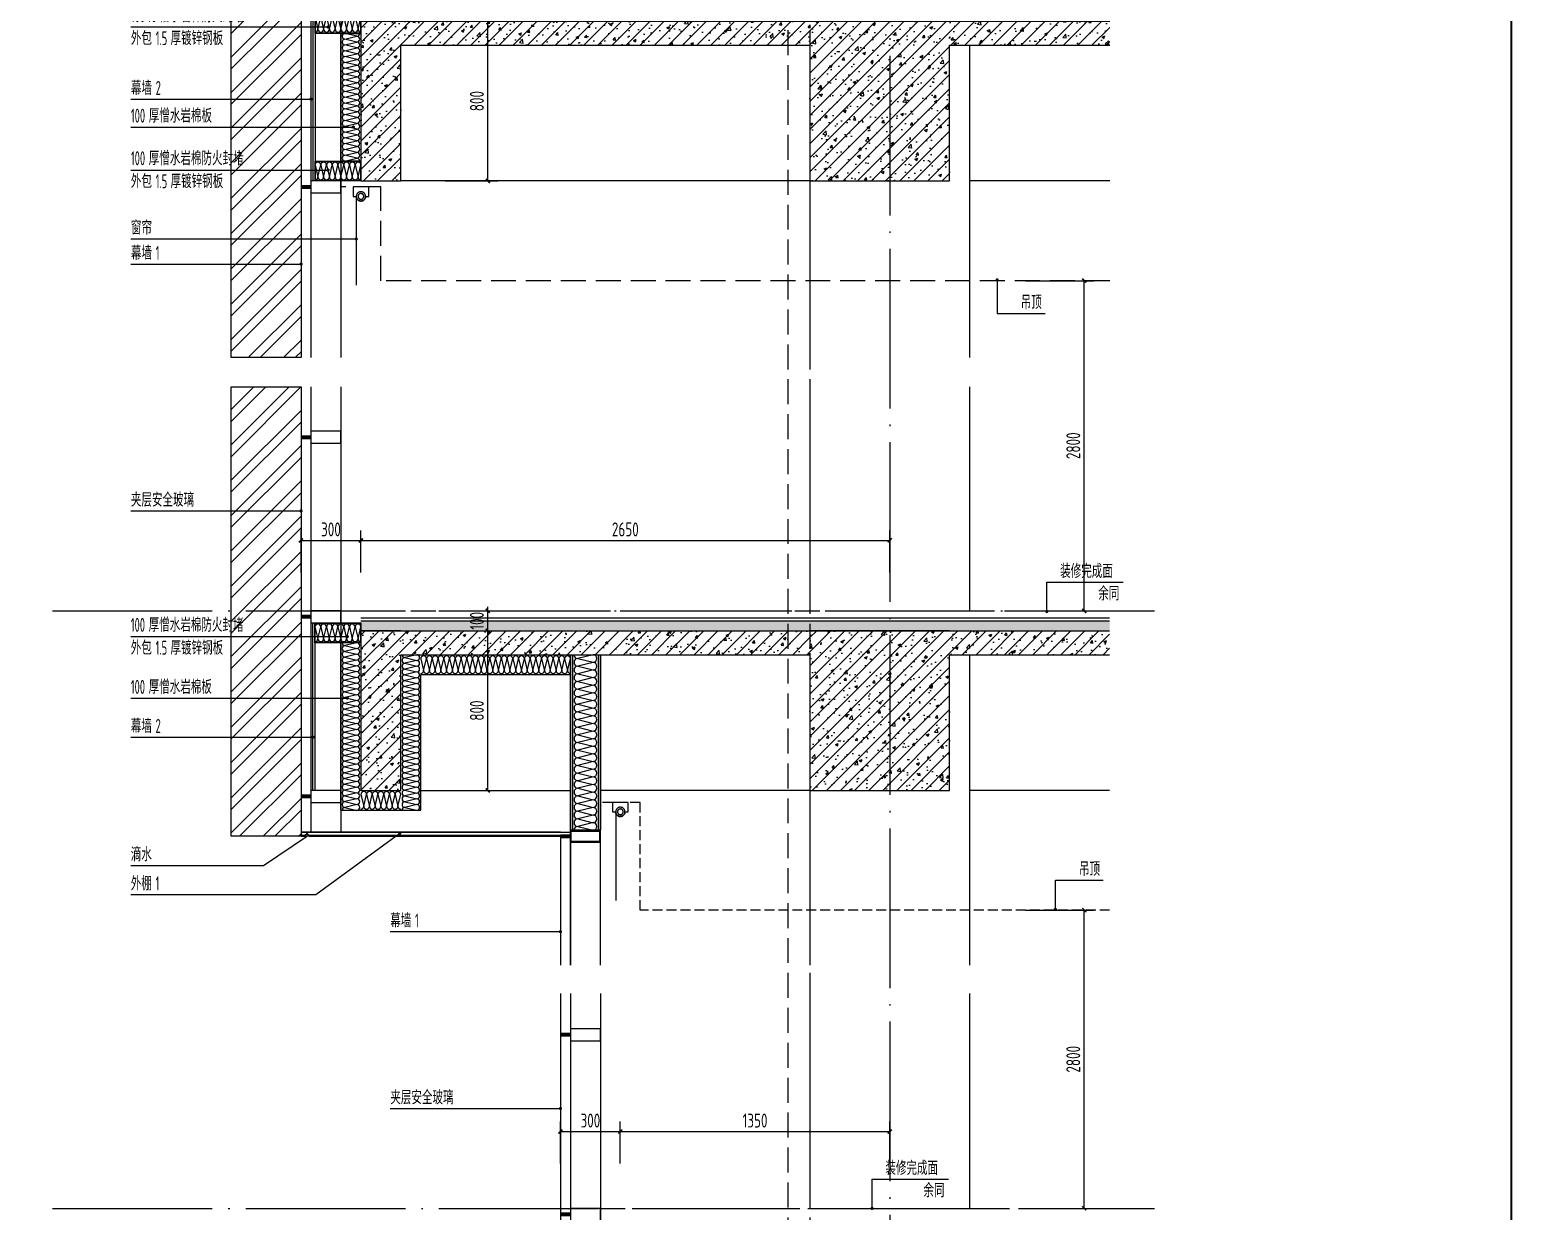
# Model space of a CAD drawing. Extents: x 198753 to 882193, y -399300 to 132460.
# Drawn here: x 358971 to 366400, y -201084 to -195162 of the extents above; entities that cross this region are included whole.
import ezdxf

# ---------------------------------------------------------------- set-up
doc = ezdxf.new("R2010")
doc.units = 0
doc.header["$LTSCALE"] = 1000
doc.header["$MEASUREMENT"] = 0
for name, pattern in [('DASH', [0.35, 0.25, -0.1]), ('DOTE', [2.42, 2, -0.2, 0.02, -0.2]), ('HIDDEN', [9.525, 6.35, -3.175])]:
    doc.linetypes.add(name, pattern=pattern)
for name, color, linetype in [('01-标注_尺寸', 124, 'Continuous'), ('01-标注_符号', 200, 'Continuous'), ('02-TEXT_标注', 130, 'Continuous'), ('05-填充_156', 156, 'Continuous'), ('05-填充_天正', 26, 'Continuous'), ('A-C_窗', 140, 'Continuous'), ('A-D-玻璃剖线', 130, 'Continuous'), ('A-D-金属剖线', 200, 'Continuous'), ('A-D_龙骨', 131, 'Continuous'), ('A-STR-面层', 191, 'Continuous'), ('A-SUR_保温', 222, 'Continuous'), ('A-SUR_看线', 231, 'Continuous'), ('A-SUR_面层', 191, 'Continuous'), ('A-TECH_结构', 21, 'Continuous'), ('A-金属背板', 30, 'Continuous'), ('A_AXIS-轴线', 36, 'DOTE'), ('A_STR-砼墙', 51, 'Continuous'), ('A_STR-砼柱', 51, 'Continuous'), ('D_铝板', 181, 'Continuous'), ('I-E-家具_活动', 201, 'DASH'), ('钢龙骨', 173, 'Continuous')]:
    doc.layers.add(name, color=color, linetype=linetype)
doc.styles.add('_TCH_DIM', font='ROS1', dxfattribs={"width": 0.8, "bigfont": 'JD'})
doc.styles.add('_TCH_DIM_T3', font='ROS1', dxfattribs={"width": 0.8, "bigfont": 'JD'})
doc.dimstyles.new('_TCH_ARCH&&20', dxfattribs={"dimtxt": 70, "dimasz": 20, "dimexe": 50, "dimexo": 60, "dimgap": 20, "dimtad": 1, "dimdec": 0, "dimzin": 0, "dimdsep": 46, "dimtxsty": '_TCH_DIM_T3', "dimblk": 'ARCHTICK', "dimcen": 0.09, "dimclrt": 4, "dimazin": 2, "dimtfac": 1, "dimtdec": 0, "dimtix": 1, "dimtmove": 2, "dimatfit": 3, "dimfxl": 0, "dimtolj": 1, "dimtzin": 0, "dimarcsym": 0})
pattern_1 = [(45, (0, 0), (-35.355339, 35.355339), []), (50, (0, 0), (143.452037, -12.550427), [15, -165]), (355, (0, 0), (-27.750267, 150.438427), [12, -132]), (100.4514, (11.95, -1.05), (115.701876, 137.88791), [12.74804, -140.22842]), (46.1842, (0, 40), (213.44821, -33.1038), [22.5, -247.5]), (96.6356, (17.79, 37.24), (186.93254, 194.82357), [19.12206, -210.3426]), (351.1842, (0, 40), (186.93239, 194.82372), [18, -198]), (21, (20, 30), (119.38141, -80.52378), [15, -165]), (326, (20, 30), (48.663066, 145.03001), [12, -132]), (71.4514, (29.95, 23.29), (168.044526, 64.5061), [12.74804, -140.22842]), (37.5, (0, 0), (2.431971, 66.578771), [0, -130.4, 0, -134, 0, -132.5]), (7.5, (0, 0), (52.613907, 78.882342), [0, -76.4, 0, -127.4, 0, -50.5]), (327.5, (-44.6, 0), (106.764487, -4.510974), [0, -50, 0, -156, 0, -207]), (317.5, (-64.6, 0), (116.637234, 20.020996), [0, -65, 0, -103.6, 0, -147])]
pattern_2 = [(50, (0, 0), (143.452037, -12.550427), [15, -165]), (355, (0, 0), (-27.750267, 150.438427), [12, -132]), (100.4514, (11.95, -1.05), (115.701876, 137.88791), [12.74804, -140.22842]), (46.1842, (0, 40), (213.44821, -33.1038), [22.5, -247.5]), (96.6356, (17.79, 37.24), (186.93254, 194.82357), [19.12206, -210.3426]), (351.1842, (0, 40), (186.93239, 194.82372), [18, -198]), (21, (20, 30), (119.38141, -80.52378), [15, -165]), (326, (20, 30), (48.663066, 145.03001), [12, -132]), (71.4514, (29.95, 23.29), (168.044526, 64.5061), [12.74804, -140.22842]), (37.5, (0, 0), (2.431971, 66.578771), [0, -130.4, 0, -134, 0, -132.5]), (7.5, (0, 0), (52.613907, 78.882342), [0, -76.4, 0, -127.4, 0, -50.5]), (327.5, (-44.6, 0), (106.764487, -4.510974), [0, -50, 0, -156, 0, -207]), (317.5, (-64.6, 0), (116.637234, 20.020996), [0, -65, 0, -103.6, 0, -147])]

# ---------------------------------------------------------------- blocks, each defined once
blk = doc.blocks.new('$LinePat$岩棉板')
at = {"color": 0}
for p, q in [((0, -17), (12, -67)), ((12, -67), (24, -17))]:
    blk.add_line(p, q, dxfattribs=at)
for centre, start, end in [((12, -17), 0, 180), ((0, -67), 270, 0), ((24, -67), 180, 270)]:
    blk.add_arc(centre, 12, start, end, dxfattribs=at)
at = {"layer": 'Defpoints'}
blk.add_point((0, 0.1), dxfattribs=at)
at = {"layer": 'Defpoints', "color": 0}
blk.add_point((24, -84), dxfattribs=at)
blk = doc.blocks.new('muqianger')
at = {"layer": '01-标注_符号'}
for points in [[(6432.9, -124582.2), (7420.9, -124582.2)], [(6432.9, -124943.7), (7335.6, -124943.7)], [(6432.9, -125083.6), (7548, -125083.6)], [(6432.9, -125298.9), (7420.9, -125298.9)]]:
    blk.add_lwpolyline(points, dxfattribs=at)
at = {"layer": '01-标注_符号', "const_width": 8}
for points in [[(7416.9, -124582.2, 1), (7424.9, -124582.2, 1)], [(7331.6, -124943.7, 1), (7339.6, -124943.7, 1)], [(7544, -125083.6, 1), (7552, -125083.6, 1)], [(7416.9, -125298.9, 1), (7424.9, -125298.9, 1)]]:
    blk.add_lwpolyline(points, format="xyb", close=True, dxfattribs=at)
at = {"layer": 'A-D-金属剖线'}
for points in [[(7585.6, -124614.1), (7355.6, -124614.1), (7355.6, -124513.6), (7585.6, -124513.6)], [(7584.1, -124612.6), (7357.1, -124612.6), (7357.1, -124515.1), (7584.1, -124515.1)], [(7585.6, -125353.6), (7463.5, -125353.6), (7463.5, -125353.6), (7355.6, -125353.6), (7355.6, -125254.1), (7585.6, -125254.1), (7585.6, -125353.6)], [(7584.1, -125352.1), (7463.5, -125352.1), (7357.1, -125352.1), (7357.1, -125255.6), (7584.1, -125255.6)]]:
    blk.add_lwpolyline(points, close=True, dxfattribs=at)
at = {"layer": 'A-SUR_保温'}
blk.add_lwpolyline([(7485.6, -124614.1), (7585.6, -124614.1), (7585.6, -125254.1), (7485.6, -125254.1)], close=True, dxfattribs=at)
at = {"layer": 'A-金属背板'}
blk.add_lwpolyline([(7345.6, -124513.6), (7355.6, -124513.6), (7355.6, -125353.6), (7345.6, -125353.6)], close=True, dxfattribs=at)
at = {"layer": 'A-SUR_保温', "yscale": 1.188379012465143, "zscale": 1.188379012465143}
for p, xscale, rotation in [((7355.6, -124513.6), 1.197916665669416, 1.41377259696773e-10), ((7384.4, -124513.6), 1.197916665669416, 1.41377259696773e-10), ((7413.1, -124513.6), 1.197916665669416, 1.41377259696773e-10), ((7441.9, -124513.6), 1.197916665669416, 1.41377259696773e-10), ((7470.6, -124513.6), 1.197916665669416, 1.41377259696773e-10), ((7499.4, -124513.6), 1.197916665669416, 1.41377259696773e-10), ((7528.1, -124513.6), 1.197916665669416, 1.41377259696773e-10), ((7556.9, -124513.6), 1.197916665669416, 1.41377259696773e-10), ((7485.6, -124643.2), 1.212040539249619, 89.99999984756685), ((7485.6, -124672.3), 1.212040539249619, 89.99999984756685), ((7485.6, -124701.4), 1.212040539249619, 89.99999984756685), ((7485.6, -124730.5), 1.212040539249619, 89.99999984756685), ((7485.6, -124759.6), 1.212040539249619, 89.99999984756685), ((7485.6, -124788.7), 1.212040539249619, 89.99999984756685), ((7485.6, -124817.8), 1.212040539249619, 89.99999984756685), ((7485.6, -124846.9), 1.212040539249619, 89.99999984756685), ((7485.6, -124875.9), 1.212040539249619, 89.99999984756685), ((7485.6, -124905), 1.212040539249619, 89.99999984756685), ((7485.6, -124934.1), 1.212040539249619, 89.99999984756685), ((7485.6, -124963.2), 1.212040539249619, 89.99999984756685), ((7485.6, -124992.3), 1.212040539249619, 89.99999984756685), ((7485.6, -125021.4), 1.212040539249619, 89.99999984756685), ((7485.6, -125050.5), 1.212040539249619, 89.99999984756685), ((7485.6, -125079.6), 1.212040539249619, 89.99999984756685), ((7485.6, -125108.7), 1.212040539249619, 89.99999984756685), ((7485.6, -125137.7), 1.212040539249619, 89.99999984756685), ((7485.6, -125166.8), 1.212040539249619, 89.99999984756685), ((7485.6, -125195.9), 1.212040539249619, 89.99999984756685), ((7485.6, -125225), 1.212040539249619, 89.99999984756685), ((7485.6, -125254.1), 1.212040539249619, 89.99999984756685)]:
    blk.add_blockref('$LinePat$岩棉板', p, dxfattribs=dict(at, xscale=xscale, rotation=rotation))
at = {"layer": 'A-SUR_保温', "xscale": 1.197916665664566, "yscale": 1.188379012465143, "zscale": 1.188379012465143}
for p in [(7355.6, -125254.1), (7384.4, -125254.1), (7413.1, -125254.1), (7441.9, -125254.1), (7470.6, -125254.1), (7499.4, -125254.1), (7528.1, -125254.1), (7556.9, -125254.1)]:
    blk.add_blockref('$LinePat$岩棉板', p, dxfattribs=at)
at = {"layer": '02-TEXT_标注', "style": '_TCH_DIM'}
for s, height, width, p in [('100', 70, 0.64, (6432.9, -124558.3)), ('厚憎水岩棉防火封堵', 69.46, 0.8, (6522.5, -124558.3)), ('外包', 69.46, 0.8, (6432.9, -124673.2)), ('1.5', 70, 0.64, (6557, -124673.2)), ('厚镀锌钢板', 69.46, 0.8, (6631.7, -124673.2)), ('幕墙', 69.46, 0.8, (6432.9, -124922.7)), ('2', 70, 0.64, (6557, -124922.7)), ('100', 70, 0.64, (6432.9, -125061.6)), ('厚憎水岩棉板', 69.46, 0.8, (6522.5, -125061.6)), ('100', 70, 0.64, (6432.9, -125275)), ('厚憎水岩棉防火封堵', 69.46, 0.8, (6522.5, -125275)), ('外包', 69.46, 0.8, (6432.9, -125389.9)), ('1.5', 70, 0.64, (6557, -125389.9)), ('厚镀锌钢板', 69.46, 0.8, (6631.7, -125389.9))]:
    blk.add_text(s, height=height, dxfattribs=dict(at, width=width)).set_placement(p)
blk = doc.blocks.new('kyuhtr')
at = {"const_width": 20}
blk.add_lwpolyline([(50, 0), (0, 0)], dxfattribs=at)
blk.add_lwpolyline([(50, -30), (200, -30), (200, 30), (50, 30)], close=True)
blk = doc.blocks.new('*U285')
at = {"layer": 'A-D-玻璃剖线'}
for points in [[(7285.6, -123281.1), (7285.6, -126238.8)], [(7335.6, -123281.1), (7335.6, -126238.8)]]:
    blk.add_lwpolyline(points, dxfattribs=at)
at = {"layer": '钢龙骨'}
for points in [[(7485.6, -123281.1), (7485.6, -124483.6)], [(7485.6, -124483.6), (7485.6, -126238.8)]]:
    blk.add_lwpolyline(points, dxfattribs=at)
at = {"layer": 'A-D_龙骨'}
for p in [(7285.6, -123583.6), (7285.6, -124483.6), (7285.6, -125383.6)]:
    blk.add_blockref('kyuhtr', p, dxfattribs=at)
blk = doc.blocks.new('*U209')
at = {"layer": '05-填充_156'}
h = blk.add_hatch(dxfattribs=at)
h.set_pattern_fill('金属', color=256, scale=50)
h.set_pattern_definition([(45, (7135.61, -126355.96), (-88.3883, 88.3883), []), (45, (7194.53, -126355.96), (-88.3883, 88.3883), [])])
h.paths.add_polyline_path([(6935.6, -126655.9), (7285.6, -126655.9), (7285.6, -129613.6), (6935.6, -129613.6)])
at = {"layer": 'A-SUR_看线', "color": 8}
blk.add_lwpolyline([(6935.6, -126655.9), (7285.6, -126655.9), (7285.6, -129613.6), (6935.6, -129613.6)], close=True, dxfattribs=at)
blk = doc.blocks.new('A$C643B6CAF')
at = {"layer": '钢龙骨', "const_width": 10}
blk.add_lwpolyline([(0, -1.6), (-28, -1.6)], dxfattribs=at)
at = {"layer": '钢龙骨'}
for points in [[(0, 28.4), (0, -31.6), (150, -31.6), (150, 28.4)], [(4, 24.4), (4, -27.6), (146, -27.6), (146, 24.4)]]:
    blk.add_lwpolyline(points, close=True, dxfattribs=at)
blk = doc.blocks.new('*U304')
at = {"layer": '01-标注_符号'}
for points in [[(6432.6, -128783.1), (7313.3, -128783.1), (7517.4, -128783.1)], [(6432.6, -129091), (7313.3, -129091), (7517.4, -129091)], [(6432.6, -129286.8), (7313.3, -129286.8), (7345.6, -129286.8)], [(6432.6, -130076), (7359.7, -130076), (7781, -129767.9)], [(6432.6, -129930.4), (7097.3, -129930.4), (7317.4, -129781)]]:
    blk.add_lwpolyline(points, dxfattribs=at)
at = {"layer": '01-标注_符号', "const_width": 8}
for points in [[(7513.4, -128783.1, 1), (7521.4, -128783.1, 1)], [(7513.4, -129091, 1), (7521.4, -129091, 1)], [(7341.6, -129286.8, 1), (7349.6, -129286.8, 1)], [(7777.7, -129770.3, 1), (7784.2, -129765.5, 1)]]:
    blk.add_lwpolyline(points, format="xyb", close=True, dxfattribs=at)
at = {"layer": 'A-C_窗'}
for points in [[(8635.4, -128873.6), (8635.4, -130430.1)], [(8785.4, -128873.6), (8785.4, -130430.1)], [(8585.4, -129763.6), (7285.6, -129763.6)]]:
    blk.add_lwpolyline(points, dxfattribs=at)
at = {"layer": 'A-D-玻璃剖线'}
blk.add_lwpolyline([(8635.4, -130430.1), (8635.4, -129783.6), (8585.4, -129783.6), (8585.4, -130430.1)], dxfattribs=at)
at = {"layer": 'A-D-金属剖线'}
blk.add_line((7288.6, -129763.6), (8635.4, -129763.6), dxfattribs=at)
blk.add_lwpolyline([(7285.6, -129583.6), (7285.6, -129783.6), (7305.6, -129783.6), (7315.6, -129773.6), (7325.6, -129783.6), (7325.6, -129783.6), (8585.4, -129783.6), (8585.4, -129780.6), (7326.8, -129780.6), (7315.6, -129769.4), (7304.4, -129780.6), (7288.6, -129780.6), (7288.6, -129583.6)], dxfattribs=at)
at = {"layer": 'A-SUR_保温'}
for p, q in [((7485.6, -129653.6), (7485.6, -128813.6)), ((7585.6, -128813.6), (7585.6, -129553.6)), ((7785.6, -129553.6), (7785.6, -128873.6)), ((7585.6, -129553.6), (7785.6, -129553.6))]:
    blk.add_line(p, q, dxfattribs=at)
for points in [[(7585.6, -128813.6), (7355.6, -128813.6), (7355.6, -128713.6), (7585.6, -128713.6), (7585.6, -128813.6)], [(7585.6, -129553.6), (7785.6, -129553.6), (7785.6, -128873.6), (8635.4, -128873.6)], [(7485.6, -129653.6), (7885.6, -129653.6), (7885.6, -128973.6), (8635.4, -128973.6)]]:
    blk.add_lwpolyline(points, dxfattribs=at)
blk.add_lwpolyline([(7584.1, -128812.1), (7357.1, -128812.1), (7357.1, -128715.1), (7584.1, -128715.1)], close=True, dxfattribs=at)
at = {"layer": 'A-金属背板'}
blk.add_lwpolyline([(7345.6, -128713.6), (7355.6, -128713.6), (7355.6, -129553.6), (7345.6, -129553.6)], close=True, dxfattribs=at)
at = {"layer": '钢龙骨'}
for points in [[(8785.4, -128873.6), (8785.4, -129753.6)], [(7485.6, -129653.6), (7485.6, -129653.6)]]:
    blk.add_lwpolyline(points, dxfattribs=at)
at = {"layer": 'A-D_龙骨'}
blk.add_blockref('kyuhtr', (8585.4, -129783.6), dxfattribs=at)
at = {"layer": 'A-SUR_保温', "yscale": 1.188379012465143, "zscale": 1.188379012465143}
for p, xscale, rotation in [((7355.6, -128714.1), 1.197916665668403, 1.232519699921628e-09), ((7384.4, -128714.1), 1.197916665668403, 1.232519699921628e-09), ((7413.1, -128714.1), 1.197916665668403, 1.232519699921628e-09), ((7441.9, -128714.1), 1.197916665668403, 1.232519699921628e-09), ((7470.6, -128714.1), 1.197916665668403, 1.232519699921628e-09), ((7499.4, -128714.1), 1.197916665668403, 1.232519699921628e-09), ((7528.1, -128714.1), 1.197916665668403, 1.232519699921628e-09), ((7556.9, -128714.1), 1.197916665668403, 1.232519699921628e-09), ((7585.6, -128813.6), 1.206896550718391, 270), ((7585.6, -128842.6), 1.206896550718391, 270), ((7585.6, -128871.6), 1.206896550718391, 270), ((7585.6, -128900.5), 1.206896550718391, 270), ((7885.6, -128873.6), 1.203703702700617, 269.9999999999861), ((7885.6, -128902.5), 1.203703702700617, 269.9999999999861), ((7885.6, -128873.6), 1.201634533331006, 359.9999999998109), ((7914.4, -128873.6), 1.201634533331006, 359.9999999998109), ((7943.3, -128873.6), 1.201634533331006, 359.9999999998109), ((7972.1, -128873.6), 1.201634533331006, 359.9999999998109), ((8001, -128873.6), 1.201634533331006, 359.9999999998109), ((8029.8, -128873.6), 1.201634533331006, 359.9999999998109), ((8058.6, -128873.6), 1.201634533331006, 359.9999999998109), ((8087.5, -128873.6), 1.201634533331006, 359.9999999998109), ((8116.3, -128873.6), 1.201634533331006, 359.9999999998109), ((8145.2, -128873.6), 1.201634533331006, 359.9999999998109), ((8174, -128873.6), 1.201634533331006, 359.9999999998109), ((8202.8, -128873.6), 1.201634533331006, 359.9999999998109), ((8231.7, -128873.6), 1.201634533331006, 359.9999999998109), ((8260.5, -128873.6), 1.201634533331006, 359.9999999998109), ((8289.4, -128873.6), 1.201634533331006, 359.9999999998109), ((8318.2, -128873.6), 1.201634533331006, 359.9999999998109), ((8347, -128873.6), 1.201634533331006, 359.9999999998109), ((8375.9, -128873.6), 1.201634533331006, 359.9999999998109), ((8404.7, -128873.6), 1.201634533331006, 359.9999999998109), ((8433.5, -128873.6), 1.201634533331006, 359.9999999998109), ((8462.4, -128873.6), 1.201634533331006, 359.9999999998109), ((8491.2, -128873.6), 1.201634533331006, 359.9999999998109), ((8520.1, -128873.6), 1.201634533331006, 359.9999999998109), ((8548.9, -128873.6), 1.201634533331006, 359.9999999998109), ((8577.7, -128873.6), 1.201634533331006, 359.9999999998109), ((8606.6, -128873.6), 1.201634533331006, 359.9999999998109), ((7585.6, -128929.5), 1.206896550718391, 270), ((7585.6, -128958.4), 1.206896550718391, 270), ((7885.6, -128931.4), 1.203703702700617, 269.9999999999861), ((7885.6, -128960.3), 1.203703702700617, 269.9999999999861), ((7585.6, -128987.4), 1.206896550718391, 270), ((7585.6, -129016.4), 1.206896550718391, 270), ((7585.6, -129045.3), 1.206896550718391, 270), ((7885.6, -128989.2), 1.203703702700617, 269.9999999999861), ((7885.6, -129018.1), 1.203703702700617, 269.9999999999861), ((7885.6, -129047), 1.203703702700617, 269.9999999999861), ((7585.6, -129074.3), 1.206896550718391, 270), ((7585.6, -129103.3), 1.206896550718391, 270), ((7885.6, -129075.8), 1.203703702700617, 269.9999999999861), ((7885.6, -129104.7), 1.203703702700617, 269.9999999999861), ((7585.6, -129132.2), 1.206896550718391, 270), ((7585.6, -129161.2), 1.206896550718391, 270), ((7585.6, -129190.2), 1.206896550718391, 270), ((7885.6, -129133.6), 1.203703702700617, 269.9999999999861), ((7885.6, -129162.5), 1.203703702700617, 269.9999999999861), ((7885.6, -129191.4), 1.203703702700617, 269.9999999999861), ((7585.6, -129219.1), 1.206896550718391, 270), ((7585.6, -129248.1), 1.206896550718391, 270), ((7885.6, -129220.3), 1.203703702700617, 269.9999999999861), ((7885.6, -129249.2), 1.203703702700617, 269.9999999999861), ((7585.6, -129277.1), 1.206896550718391, 270), ((7585.6, -129306), 1.206896550718391, 270), ((7585.6, -129335), 1.206896550718391, 270), ((7885.6, -129278.1), 1.203703702700617, 269.9999999999861), ((7885.6, -129307), 1.203703702700617, 269.9999999999861), ((7885.6, -129335.8), 1.203703702700617, 269.9999999999861), ((7585.6, -129364), 1.206896550718391, 270), ((7585.6, -129392.9), 1.206896550718391, 270), ((7585.6, -129421.9), 1.206896550718391, 270), ((7885.6, -129364.7), 1.203703702700617, 269.9999999999861), ((7885.6, -129393.6), 1.203703702700617, 269.9999999999861), ((7885.6, -129422.5), 1.203703702700617, 269.9999999999861), ((7585.6, -129450.9), 1.206896550718391, 270), ((7585.6, -129479.8), 1.206896550718391, 270), ((7885.6, -129451.4), 1.203703702700617, 269.9999999999861), ((7885.6, -129480.3), 1.203703702700617, 269.9999999999861), ((7585.6, -129508.8), 1.206896550718391, 270), ((7585.6, -129537.8), 1.206896550718391, 270), ((7585.6, -129566.7), 1.206896550718391, 270), ((7885.6, -129509.2), 1.203703702700617, 269.9999999999861), ((7885.6, -129538.1), 1.203703702700617, 269.9999999999861), ((7885.6, -129567), 1.203703702700617, 269.9999999999861), ((7585.6, -129595.7), 1.206896550718391, 270), ((7585.6, -129624.7), 1.206896550718391, 270), ((7885.6, -129595.8), 1.203703702700617, 269.9999999999861), ((7885.6, -129624.7), 1.203703702700617, 269.9999999999861)]:
    blk.add_blockref('$LinePat$岩棉板', p, dxfattribs=dict(at, xscale=xscale, rotation=rotation))
at = {"layer": 'A-SUR_保温', "xscale": 1.190476189484289, "yscale": 1.188379012465143, "zscale": 1.188379012465143}
for p in [(7585.6, -129553.6), (7614.2, -129553.6), (7642.7, -129553.6), (7671.3, -129553.6), (7699.9, -129553.6), (7728.5, -129553.6), (7757, -129553.6)]:
    blk.add_blockref('$LinePat$岩棉板', p, dxfattribs=at)
at = {"layer": '钢龙骨', "xscale": -1, "rotation": 180}
blk.add_blockref('A$C643B6CAF', (8635.4, -129785.2), dxfattribs=at)
at = {"layer": '02-TEXT_标注', "style": '_TCH_DIM'}
for s, height, width, p in [('100', 70, 0.64, (6432.6, -128759.2)), ('厚憎水岩棉防火封堵', 69.46, 0.8, (6522.2, -128759.2)), ('外包', 69.46, 0.8, (6432.6, -128874.1)), ('1.5', 70, 0.64, (6556.8, -128874.1)), ('厚镀锌钢板', 69.46, 0.8, (6631.4, -128874.1)), ('100', 70, 0.64, (6432.6, -129070)), ('厚憎水岩棉板', 69.46, 0.8, (6522.2, -129070)), ('幕墙', 69.46, 0.8, (6432.6, -129265.8)), ('2', 70, 0.64, (6556.8, -129265.8)), ('滴水', 69.46, 0.8, (6432.6, -129909.4)), ('外棚', 69.46, 0.8, (6432.6, -130055)), ('1', 70, 0.64, (6556.8, -130055))]:
    blk.add_text(s, height=height, dxfattribs=dict(at, width=width)).set_placement(p)
blk = doc.blocks.new('*U219')
at = {"layer": 'A-C_窗'}
for points in [[(0, 2081.8), (0, 30)], [(50, 2081.8), (50, -150)]]:
    blk.add_lwpolyline(points, dxfattribs=at)
at = {"layer": '钢龙骨'}
blk.add_lwpolyline([(200, 2081.8), (200, -150)], dxfattribs=at)
at = {"layer": 'A-D_龙骨'}
for p in [(0, 1830), (0, 930), (0, 30)]:
    blk.add_blockref('kyuhtr', p, dxfattribs=at)
blk = doc.blocks.new('*U210')
at = {"layer": '05-填充_156'}
h = blk.add_hatch(dxfattribs=at)
h.set_pattern_fill('金属', color=256, scale=50)
h.set_pattern_definition([(45, (7135.61, -127061.82), (-88.3883, 88.3883), []), (45, (7194.53, -127061.82), (-88.3883, 88.3883), [])])
h.paths.add_polyline_path([(6935.6, -127361.8), (7285.6, -127361.8), (7285.6, -129613.6), (6935.6, -129613.6)])
at = {"layer": 'A-SUR_看线', "color": 8}
blk.add_lwpolyline([(6935.6, -127361.8), (7285.6, -127361.8), (7285.6, -129613.6), (6935.6, -129613.6)], close=True, dxfattribs=at)
blk = doc.blocks.new('*U221')
at = {"layer": 'A-金属背板'}
for points in [[(0, -880), (0, 0)], [(10, 0), (10, -880)], [(140, -880), (140, 0)], [(150, 0), (150, -880)]]:
    blk.add_lwpolyline(points, dxfattribs=at)
at = {"layer": 'A-SUR_保温', "xscale": 1.594202879991518, "yscale": 1.544892716204687, "zscale": 1.544892716204687, "rotation": 269.9999999999894}
for p in [(140, 0), (140, -38.3), (140, -76.5), (140, -114.8), (140, -153), (140, -191.3), (140, -229.6), (140, -267.8), (140, -306.1), (140, -344.3), (140, -382.6), (140, -420.9), (140, -459.1), (140, -497.4), (140, -535.7), (140, -573.9), (140, -612.2), (140, -650.4), (140, -688.7), (140, -727), (140, -765.2), (140, -803.5), (140, -841.7)]:
    blk.add_blockref('$LinePat$岩棉板', p, dxfattribs=at)
blk = doc.blocks.new('dasgfs')
at = {"layer": '01-标注_符号'}
for p, q in [((0, 0), (0, 146.5)), ((0, 146.5), (382.7, 146.5))]:
    blk.add_line(p, q, dxfattribs=at)
at = {"layer": '01-标注_符号', "const_width": 8}
blk.add_lwpolyline([(0, -4, 1), (0, 4, 1)], format="xyb", close=True, dxfattribs=at)
at = {"layer": '02-TEXT_标注', "style": '_TCH_DIM', "width": 0.8}
for s, p in [('装修完成面', (66.9, 167.5)), ('余同', (257.5, 55.5))]:
    blk.add_text(s, height=69.46, dxfattribs=at).set_placement(p)
blk = doc.blocks.new('窗帘')
at = {"linetype": 'HIDDEN', "ltscale": 3}
blk.add_line((23.3, -47.5), (23.3, -491.9), dxfattribs=at)
blk.add_lwpolyline([(-23.3, -47.5), (-39.5, -47.5), (-39.5, 0), (39.5, 0), (39.5, -47.5), (23.3, -47.5)])
for radius in [23.3, 14.3]:
    blk.add_circle((0, -47.5), radius)
blk.add_arc((0, -47.5), 23.3, 180, 0)
blk = doc.blocks.new('*U253')
at = {"layer": '05-填充_天正'}
h = blk.add_hatch(dxfattribs=at)
h.set_pattern_fill('混凝土', color=256, scale=20, style=0)
h.set_pattern_definition(pattern_2)
h.paths.add_polyline_path([(8435.8, -124503.6), (8435.8, -124553.6), (12187.8, -124553.6), (12187.8, -124503.6)])
h = blk.add_hatch(dxfattribs=at)
h.set_pattern_fill('钢筋混凝土', color=256, scale=20, style=0)
h.set_pattern_definition(pattern_1)
h.paths.add_polyline_path([(8435.8, -125353.6), (8635.8, -125353.6), (8635.8, -124553.6), (8435.8, -124553.6)])
h = blk.add_hatch(dxfattribs=at)
h.set_pattern_fill('钢筋混凝土', color=256, scale=20, style=0)
h.set_pattern_definition(pattern_1)
h.paths.add_polyline_path([(10685.6, -124673.6), (10685.6, -124553.6), (8635.8, -124553.6), (8635.8, -124673.6)])
h = blk.add_hatch(dxfattribs=at)
h.set_pattern_fill('钢筋混凝土', color=256, scale=20, style=0)
h.set_pattern_definition(pattern_1)
h.paths.add_polyline_path([(10685.6, -125353.6), (11385.6, -125353.6), (11385.6, -124553.6), (10685.6, -124553.6)])
h = blk.add_hatch(dxfattribs=at)
h.set_pattern_fill('钢筋混凝土', color=256, scale=20, style=0)
h.set_pattern_definition(pattern_1)
h.paths.add_polyline_path([(11385.6, -124553.6), (11385.6, -124673.6), (12187.8, -124673.6), (12187.8, -124553.6)])
at = {"layer": '01-标注_符号'}
for p, q in [((11623.9, -125849.6), (11623.9, -126017.4)), ((11623.9, -126017.4), (11864.3, -126017.4))]:
    blk.add_line(p, q, dxfattribs=at)
blk.add_lwpolyline([(7283, -125644.1), (8412.5, -125644.1)], dxfattribs=at)
at = {"layer": '01-标注_符号', "const_width": 8}
for points in [[(8408.5, -125644.1, 1), (8416.5, -125644.1, 1)], [(11623.9, -125845.6, 1), (11623.9, -125853.6, 1)]]:
    blk.add_lwpolyline(points, format="xyb", close=True, dxfattribs=at)
at = {"layer": 'A-STR-面层', "linetype": 'DASH', "ltscale": 0.5}
for points in [[(8335.8, -124453.6), (12187.8, -124453.6)], [(12187.8, -125853.6), (8535.7, -125853.6), (8535.7, -125383.6), (8335.7, -125383.6)]]:
    blk.add_lwpolyline(points, dxfattribs=at)
at = {"layer": 'A-STR-面层'}
blk.add_lwpolyline([(12187.8, -124503.6), (8335.8, -124503.6), (8335.8, -124488.6), (12187.8, -124488.6)], dxfattribs=at)
at = {"layer": 'A-SUR_面层'}
for p, q in [((8435.8, -124503.6), (12187.8, -124503.6)), ((8435.8, -124553.6), (12187.8, -124553.6))]:
    blk.add_line(p, q, dxfattribs=at)
at = {"layer": 'A-TECH_结构'}
for points in [[(10685.6, -123281.1), (10685.6, -124453.6)], [(11485.6, -123281.1), (11485.6, -124453.6)], [(10685.6, -124673.6), (10685.6, -126238.8)], [(11485.6, -124673.6), (11485.6, -126238.8)], [(10685.6, -125353.6), (8635.8, -125353.6)], [(12187.8, -125353.6), (11485.6, -125353.6)]]:
    blk.add_lwpolyline(points, dxfattribs=at)
at = {"layer": 'A_STR-砼墙'}
for p, q in [((8635.8, -124553.6), (10685.6, -124553.6)), ((11385.6, -124553.6), (12187.8, -124553.6)), ((8635.8, -124673.6), (10685.6, -124673.6)), ((11385.6, -124673.6), (12187.8, -124673.6))]:
    blk.add_line(p, q, dxfattribs=at)
at = {"layer": 'A_STR-砼柱'}
for p, q in [((8635.8, -124553.6), (8435.8, -124553.6)), ((8435.8, -124553.6), (8435.8, -125353.6)), ((11385.6, -124553.6), (10685.6, -124553.6)), ((8635.8, -125353.6), (8635.8, -124673.6)), ((10685.6, -124673.6), (10685.6, -125353.6)), ((11385.6, -125353.6), (11385.6, -124673.6)), ((8435.8, -125353.6), (8635.8, -125353.6)), ((10685.6, -125353.6), (11385.6, -125353.6))]:
    blk.add_line(p, q, dxfattribs=at)
blk.add_blockref('dasgfs', (10997, -124453.6))
at = {"layer": 'I-E-家具_活动', "xscale": -1}
blk.add_blockref('窗帘', (8435.8, -125383.6), dxfattribs=at)
at = {"layer": '02-TEXT_标注', "style": '_TCH_DIM', "width": 0.8}
for s, p in [('窗帘', (7283, -125623.1)), ('吊顶', (11742.2, -125996.4))]:
    blk.add_text(s, height=69.46, dxfattribs=at).set_placement(p)
blk = doc.blocks.new('*U283')
at = {"layer": 'A-D-玻璃剖线'}
for points in [[(7285.6, -123376.6), (7285.6, -125907)], [(7335.6, -123376.6), (7335.6, -125907)]]:
    blk.add_lwpolyline(points, dxfattribs=at)
at = {"layer": '钢龙骨'}
for points in [[(7485.6, -123376.6), (7485.6, -124483.6)], [(7485.6, -124483.6), (7485.6, -125907)]]:
    blk.add_lwpolyline(points, dxfattribs=at)
at = {"layer": 'A-D_龙骨'}
for p in [(7285.6, -123583.6), (7285.6, -124483.6), (7285.6, -125383.6)]:
    blk.add_blockref('kyuhtr', p, dxfattribs=at)
blk = doc.blocks.new('*U224')
at = {"layer": '05-填充_天正'}
h = blk.add_hatch(dxfattribs=at)
h.set_pattern_fill('混凝土', color=256, scale=20, style=0)
h.set_pattern_definition(pattern_2)
h.paths.add_polyline_path([(314782.1, 7877.5), (314782.1, 7827.5), (318534.1, 7827.5), (318534.1, 7877.5)])
h = blk.add_hatch(dxfattribs=at)
h.set_pattern_fill('钢筋混凝土', color=256, scale=20, style=0)
h.set_pattern_definition(pattern_1)
h.paths.add_polyline_path([(314782.1, 7027.5), (314982.1, 7027.5), (314982.1, 7827.5), (314782.1, 7827.5)])
h = blk.add_hatch(dxfattribs=at)
h.set_pattern_fill('钢筋混凝土', color=256, scale=20, style=0)
h.set_pattern_definition(pattern_1)
h.paths.add_polyline_path([(317032.1, 7707.5), (317032.1, 7827.5), (314982.1, 7827.5), (314982.1, 7707.5)])
h = blk.add_hatch(dxfattribs=at)
h.set_pattern_fill('钢筋混凝土', color=256, scale=20, style=0)
h.set_pattern_definition(pattern_1)
h.paths.add_polyline_path([(317032.1, 7027.5), (317732.1, 7027.5), (317732.1, 7827.5), (317032.1, 7827.5)])
h = blk.add_hatch(dxfattribs=at)
h.set_pattern_fill('钢筋混凝土', color=256, scale=20, style=0)
h.set_pattern_definition(pattern_1)
h.paths.add_polyline_path([(317732.1, 7827.5), (317732.1, 7707.5), (318534.1, 7707.5), (318534.1, 7827.5)])
at = {"layer": '01-标注_符号'}
for p, q in [((318261.9, 6431.5), (318261.9, 6578)), ((318261.9, 6578), (318502.4, 6578))]:
    blk.add_line(p, q, dxfattribs=at)
at = {"layer": '01-标注_符号', "const_width": 8}
blk.add_lwpolyline([(318261.9, 6427.5, 1), (318261.9, 6435.5, 1)], format="xyb", close=True, dxfattribs=at)
at = {"layer": 'A-STR-面层', "linetype": 'DASH', "ltscale": 0.5}
blk.add_lwpolyline([(314682.1, 7927.5), (318534.1, 7927.5)], dxfattribs=at)
at = {"layer": 'A-STR-面层'}
blk.add_lwpolyline([(314782.1, 7892.5), (318534.1, 7892.5)], dxfattribs=at)
at = {"layer": 'A-STR-面层', "linetype": 'DASH', "ltscale": 0.2}
blk.add_lwpolyline([(318534.1, 6427.5), (316182, 6427.5), (316182, 6967.5), (315982.1, 6967.5)], dxfattribs=at)
at = {"layer": 'A-SUR_面层'}
for p, q in [((314782.1, 7877.5), (318534.1, 7877.5)), ((314782.1, 7827.5), (318534.1, 7827.5))]:
    blk.add_line(p, q, dxfattribs=at)
at = {"layer": 'A-TECH_结构'}
for points in [[(317032.1, 9049.3), (317032.1, 7927.5)], [(317832.1, 9049.3), (317832.1, 7927.5)], [(317032.1, 7707.5), (317032.1, 6151.1)], [(317832.1, 7707.5), (317832.1, 6151.1)], [(317032.1, 7027.5), (315982.1, 7027.5)], [(318534.1, 7027.5), (317832.1, 7027.5)]]:
    blk.add_lwpolyline(points, dxfattribs=at)
at = {"layer": 'A_STR-砼墙'}
for p, q in [((314982.1, 7827.5), (317032.1, 7827.5)), ((317732.1, 7827.5), (318534.1, 7827.5)), ((314982.1, 7707.5), (317032.1, 7707.5)), ((317732.1, 7707.5), (318534.1, 7707.5))]:
    blk.add_line(p, q, dxfattribs=at)
at = {"layer": 'A_STR-砼柱'}
for p, q in [((314982.1, 7827.5), (314782.1, 7827.5)), ((314782.1, 7827.5), (314782.1, 7027.5)), ((317732.1, 7827.5), (317032.1, 7827.5)), ((314982.1, 7027.5), (314982.1, 7707.5)), ((317032.1, 7707.5), (317032.1, 7027.5)), ((317732.1, 7027.5), (317732.1, 7707.5)), ((314782.1, 7027.5), (314982.1, 7027.5)), ((317032.1, 7027.5), (317732.1, 7027.5))]:
    blk.add_line(p, q, dxfattribs=at)
blk.add_blockref('dasgfs', (318219.3, 7924.1))
at = {"layer": 'I-E-家具_活动', "xscale": -1}
blk.add_blockref('窗帘', (316082.1, 6967.5), dxfattribs=at)
at = {"layer": '02-TEXT_标注', "style": '_TCH_DIM', "width": 0.8}
blk.add_text('吊顶', height=69.46, dxfattribs=at).set_placement((318380.2, 6599))
blk = doc.blocks.new('图框-A1+1-2')
at = {"const_width": 0.5}
blk.add_lwpolyline([(1186, 584), (25, 584), (25, 10), (1186, 10)], close=True, dxfattribs=at)
blk = doc.blocks.new('*U295')
at = {"layer": 'A-STR-面层', "linetype": 'DASH', "ltscale": 0.5}
for points in [[(7893.7, 16587.4), (7954.2, 16587.4), (8038.7, 16441.1), (8038.7, 15702.4, 0.414214), (8198.7, 15542.4), (8948.7, 15542.4, -0.414214), (8998.7, 15492.4), (8998.7, -2077, 0.414214), (9158.7, -2237), (10408.7, -2237)], [(8293.7, 16587.4), (8233.2, 16587.4), (8148.7, 16441.1), (8148.7, 15702.4, 0.414214), (8198.7, 15652.4), (8948.7, 15652.4, -0.414214), (9108.7, 15492.4), (9108.7, -2077, 0.414214), (9158.7, -2127), (10408.7, -2127)]]:
    blk.add_lwpolyline(points, format="xyb", dxfattribs=at)
blk = doc.blocks.new('_ArchTick')
at = {"color": 0, "linetype": 'ByBlock', "const_width": 0.4}
blk.add_lwpolyline([(-0.5, -0.5), (0.5, 0.5)], dxfattribs=at)
blk = doc.blocks.new('*D1930')
at = {"layer": '01-标注_尺寸', "color": 0, "lineweight": -2, "transparency": 16777216}
for p, q in [((360330.4, -197882.4), (360330.4, -197671.7)), ((360630.4, -197882.4), (360630.4, -197671.7)), ((360330.4, -197721.7), (360630.4, -197721.7))]:
    blk.add_line(p, q, dxfattribs=at)
at = {"layer": 'Defpoints', "color": 0, "transparency": 16777216}
for p in [(360630.4, -197721.7), (360330.4, -197942.4), (360630.4, -197942.4)]:
    blk.add_point(p, dxfattribs=at)
at = {"layer": '01-标注_尺寸', "color": 0, "lineweight": -2, "transparency": 16777216, "xscale": 20, "yscale": 20, "zscale": 20, "rotation": 180}
blk.add_blockref('_ArchTick', (360330.4, -197721.7), dxfattribs=at)
at = {"layer": '01-标注_尺寸', "color": 0, "lineweight": -2, "transparency": 16777216, "xscale": 20, "yscale": 20, "zscale": 20}
blk.add_blockref('_ArchTick', (360630.4, -197721.7), dxfattribs=at)
at = {"layer": '01-标注_尺寸', "color": 4, "transparency": 16777216, "insert": (360480.4, -197666.7), "char_height": 70, "attachment_point": 5, "style": '_TCH_DIM_T3'}
blk.add_mtext('\\A1;300', dxfattribs=at)
blk = doc.blocks.new('*D1931')
at = {"layer": '01-标注_尺寸', "color": 0, "lineweight": -2, "transparency": 16777216}
for p, q in [((360630.4, -197882.4), (360630.4, -197671.7)), ((363280.4, -197882.4), (363280.4, -197671.7)), ((360630.4, -197721.7), (363280.4, -197721.7))]:
    blk.add_line(p, q, dxfattribs=at)
at = {"layer": 'Defpoints', "color": 0, "transparency": 16777216}
for p in [(363280.4, -197721.7), (360630.4, -197942.4), (363280.4, -197942.4)]:
    blk.add_point(p, dxfattribs=at)
at = {"layer": '01-标注_尺寸', "color": 0, "lineweight": -2, "transparency": 16777216, "xscale": 20, "yscale": 20, "zscale": 20, "rotation": 180}
blk.add_blockref('_ArchTick', (360630.4, -197721.7), dxfattribs=at)
at = {"layer": '01-标注_尺寸', "color": 0, "lineweight": -2, "transparency": 16777216, "xscale": 20, "yscale": 20, "zscale": 20}
blk.add_blockref('_ArchTick', (363280.4, -197721.7), dxfattribs=at)
at = {"layer": '01-标注_尺寸', "color": 4, "transparency": 16777216, "insert": (361955.4, -197666.7), "char_height": 70, "attachment_point": 5, "style": '_TCH_DIM_T3'}
blk.add_mtext('\\A1;2650', dxfattribs=at)
blk = doc.blocks.new('*D1939')
at = {"layer": '01-标注_尺寸', "color": 0, "lineweight": -2, "transparency": 16777216}
for p, q in [((363961.5, -199574.6), (364305.1, -199574.6)), ((364255.1, -201069.4), (364255.1, -199574.6)), ((363961.5, -201069.4), (364305.1, -201069.4))]:
    blk.add_line(p, q, dxfattribs=at)
at = {"layer": 'Defpoints', "color": 0, "transparency": 16777216}
for p in [(363901.5, -199574.6), (364255.1, -199574.6), (363901.5, -201069.4)]:
    blk.add_point(p, dxfattribs=at)
at = {"layer": '01-标注_尺寸', "color": 0, "lineweight": -2, "transparency": 16777216, "xscale": 20, "yscale": 20, "zscale": 20}
for p, rotation in [((364255.1, -199574.6), 90), ((364255.1, -201069.4), 270)]:
    blk.add_blockref('_ArchTick', p, dxfattribs=dict(at, rotation=rotation))
at = {"layer": '01-标注_尺寸', "color": 4, "transparency": 16777216, "insert": (364200.1, -200322), "char_height": 70, "attachment_point": 5, "rotation": 90, "style": '_TCH_DIM_T3'}
blk.add_mtext('\\A1;2800', dxfattribs=at)
blk = doc.blocks.new('*D1940')
at = {"layer": '01-标注_尺寸', "color": 0, "lineweight": -2, "transparency": 16777216}
for p, q in [((363961.5, -196420.4), (364305.1, -196420.4)), ((364255.1, -198074.6), (364255.1, -196420.4)), ((363961.5, -198074.6), (364305.1, -198074.6))]:
    blk.add_line(p, q, dxfattribs=at)
at = {"layer": 'Defpoints', "color": 0, "transparency": 16777216}
for p in [(363901.5, -196420.4), (364255.1, -196420.4), (363901.5, -198074.6)]:
    blk.add_point(p, dxfattribs=at)
at = {"layer": '01-标注_尺寸', "color": 0, "lineweight": -2, "transparency": 16777216, "xscale": 20, "yscale": 20, "zscale": 20}
for p, rotation in [((364255.1, -196420.4), 90), ((364255.1, -198074.6), 270)]:
    blk.add_blockref('_ArchTick', p, dxfattribs=dict(at, rotation=rotation))
at = {"layer": '01-标注_尺寸', "color": 4, "transparency": 16777216, "insert": (364200.1, -197247.5), "char_height": 70, "attachment_point": 5, "rotation": 90, "style": '_TCH_DIM_T3'}
blk.add_mtext('\\A1;2800', dxfattribs=at)
blk = doc.blocks.new('*D1963')
at = {"layer": '01-标注_尺寸', "color": 0, "lineweight": -2, "transparency": 16777216}
for p, q in [((361052.6, -198174.6), (361316.6, -198174.6)), ((361266.6, -198974.6), (361266.6, -198174.6)), ((361052.6, -198974.6), (361316.6, -198974.6))]:
    blk.add_line(p, q, dxfattribs=at)
at = {"layer": 'Defpoints', "color": 0, "transparency": 16777216}
for p in [(360992.6, -198174.6), (361266.6, -198174.6), (360992.6, -198974.6)]:
    blk.add_point(p, dxfattribs=at)
at = {"layer": '01-标注_尺寸', "color": 0, "lineweight": -2, "transparency": 16777216, "xscale": 20, "yscale": 20, "zscale": 20}
for p, rotation in [((361266.6, -198174.6), 90), ((361266.6, -198974.6), 270)]:
    blk.add_blockref('_ArchTick', p, dxfattribs=dict(at, rotation=rotation))
at = {"layer": '01-标注_尺寸', "color": 4, "transparency": 16777216, "insert": (361211.6, -198574.6), "char_height": 70, "attachment_point": 5, "rotation": 90, "style": '_TCH_DIM_T3'}
blk.add_mtext('\\A1;800', dxfattribs=at)
blk = doc.blocks.new('*D1964')
at = {"layer": '01-标注_尺寸', "color": 0, "lineweight": -2, "transparency": 16777216}
for p, q in [((361266.6, -198074.6), (361266.6, -198054.6)), ((361052.6, -198074.6), (361316.6, -198074.6)), ((361266.6, -198174.6), (361266.6, -198074.6)), ((361052.6, -198174.6), (361316.6, -198174.6)), ((361266.6, -198174.6), (361266.6, -198194.6))]:
    blk.add_line(p, q, dxfattribs=at)
at = {"layer": 'Defpoints', "color": 0, "transparency": 16777216}
for p in [(360992.6, -198074.6), (361266.6, -198074.6), (360992.6, -198174.6)]:
    blk.add_point(p, dxfattribs=at)
at = {"layer": '01-标注_尺寸', "color": 0, "lineweight": -2, "transparency": 16777216, "xscale": 20, "yscale": 20, "zscale": 20}
for p, rotation in [((361266.6, -198074.6), 270), ((361266.6, -198174.6), 90)]:
    blk.add_blockref('_ArchTick', p, dxfattribs=dict(at, rotation=rotation))
at = {"layer": '01-标注_尺寸', "color": 4, "transparency": 16777216, "insert": (361211.6, -198124.6), "char_height": 70, "attachment_point": 5, "rotation": 90, "style": '_TCH_DIM_T3'}
blk.add_mtext('\\A1;100', dxfattribs=at)
blk = doc.blocks.new('*D1973')
at = {"layer": '01-标注_尺寸', "color": 0, "lineweight": -2, "transparency": 16777216}
for p, q in [((361052.8, -195120.4), (361316.8, -195120.4)), ((361266.8, -195920.4), (361266.8, -195120.4)), ((361052.8, -195920.4), (361316.8, -195920.4))]:
    blk.add_line(p, q, dxfattribs=at)
at = {"layer": 'Defpoints', "color": 0, "transparency": 16777216}
for p in [(360992.8, -195120.4), (361266.8, -195120.4), (360992.8, -195920.4)]:
    blk.add_point(p, dxfattribs=at)
at = {"layer": '01-标注_尺寸', "color": 0, "lineweight": -2, "transparency": 16777216, "xscale": 20, "yscale": 20, "zscale": 20}
for p, rotation in [((361266.8, -195120.4), 90), ((361266.8, -195920.4), 270)]:
    blk.add_blockref('_ArchTick', p, dxfattribs=dict(at, rotation=rotation))
at = {"layer": '01-标注_尺寸', "color": 4, "transparency": 16777216, "insert": (361211.8, -195520.4), "char_height": 70, "attachment_point": 5, "rotation": 90, "style": '_TCH_DIM_T3'}
blk.add_mtext('\\A1;800', dxfattribs=at)
blk = doc.blocks.new('*D2012')
at = {"layer": '01-标注_尺寸', "color": 0, "lineweight": -2, "transparency": 16777216}
for p, q in [((361630.4, -200844.9), (361630.4, -200634.2)), ((361930.4, -200844.9), (361930.4, -200634.2)), ((361630.4, -200684.2), (361930.4, -200684.2))]:
    blk.add_line(p, q, dxfattribs=at)
at = {"layer": 'Defpoints', "color": 0, "transparency": 16777216}
for p in [(361930.4, -200684.2), (361630.4, -200904.9), (361930.4, -200904.9)]:
    blk.add_point(p, dxfattribs=at)
at = {"layer": '01-标注_尺寸', "color": 0, "lineweight": -2, "transparency": 16777216, "xscale": 20, "yscale": 20, "zscale": 20, "rotation": 180}
blk.add_blockref('_ArchTick', (361630.4, -200684.2), dxfattribs=at)
at = {"layer": '01-标注_尺寸', "color": 0, "lineweight": -2, "transparency": 16777216, "xscale": 20, "yscale": 20, "zscale": 20}
blk.add_blockref('_ArchTick', (361930.4, -200684.2), dxfattribs=at)
at = {"layer": '01-标注_尺寸', "color": 4, "transparency": 16777216, "insert": (361780.4, -200629.2), "char_height": 70, "attachment_point": 5, "style": '_TCH_DIM_T3'}
blk.add_mtext('\\A1;300', dxfattribs=at)
blk = doc.blocks.new('*D2013')
at = {"layer": '01-标注_尺寸', "color": 0, "lineweight": -2, "transparency": 16777216}
for p, q in [((361930.4, -200844.9), (361930.4, -200634.2)), ((363280.4, -200844.9), (363280.4, -200634.2)), ((361930.4, -200684.2), (363280.4, -200684.2))]:
    blk.add_line(p, q, dxfattribs=at)
at = {"layer": 'Defpoints', "color": 0, "transparency": 16777216}
for p in [(363280.4, -200684.2), (361930.4, -200904.9), (363280.4, -200904.9)]:
    blk.add_point(p, dxfattribs=at)
at = {"layer": '01-标注_尺寸', "color": 0, "lineweight": -2, "transparency": 16777216, "xscale": 20, "yscale": 20, "zscale": 20, "rotation": 180}
blk.add_blockref('_ArchTick', (361930.4, -200684.2), dxfattribs=at)
at = {"layer": '01-标注_尺寸', "color": 0, "lineweight": -2, "transparency": 16777216, "xscale": 20, "yscale": 20, "zscale": 20}
blk.add_blockref('_ArchTick', (363280.4, -200684.2), dxfattribs=at)
at = {"layer": '01-标注_尺寸', "color": 4, "transparency": 16777216, "insert": (362605.4, -200629.2), "char_height": 70, "attachment_point": 5, "style": '_TCH_DIM_T3'}
blk.add_mtext('\\A1;1350', dxfattribs=at)

msp = doc.modelspace()

# ---------------------------------------------------------------- linework, layer by layer
at = {"layer": '01-标注_符号'}
for points in [[(359477.9, -196336.9), (360330.6, -196336.9)], [(359477.9, -197574.2), (360330.6, -197574.2)], [(360777.7, -199682.5), (361630.4, -199682.5)], [(360777.9, -200569), (361630.6, -200569)]]:
    msp.add_lwpolyline(points, dxfattribs=at)
at = {"layer": '01-标注_符号', "const_width": 8}
for points in [[(360326.6, -196336.9, 1), (360334.6, -196336.9, 1)], [(360326.6, -197574.2, 1), (360334.6, -197574.2, 1)], [(361626.4, -199682.5, 1), (361634.4, -199682.5, 1)], [(361626.6, -200569, 1), (361634.6, -200569, 1)]]:
    msp.add_lwpolyline(points, format="xyb", close=True, dxfattribs=at)
at = {"layer": 'A-STR-面层', "linetype": 'DASH', "ltscale": 0.5}
msp.add_lwpolyline([(361830.4, -201069.4), (364382.5, -201069.4)], dxfattribs=at)
at = {"layer": 'A-TECH_结构'}
for points in [[(360930.4, -198974.6), (361680.2, -198974.6)], [(362880.4, -199992.4), (362880.4, -201069.4)], [(363680.4, -199992.4), (363680.4, -201069.4)]]:
    msp.add_lwpolyline(points, dxfattribs=at)
at = {"layer": 'A_AXIS-轴线', "ltscale": 0.4}
for p, q in [((363280.4, -182709.1), (363280.4, -204973.9)), ((359085.5, -198074.6), (364607.8, -198074.6)), ((359085.5, -198074.8), (364607.8, -198074.8)), ((359085.5, -201069.4), (364607.8, -201069.4))]:
    msp.add_line(p, q, dxfattribs=at)

# ---------------------------------------------------------------- block references
at = {"xscale": 20, "yscale": 20, "zscale": 20, "rotation": 270}
msp.add_blockref('图框-A1+1-2', (354715.2, -182053.4), dxfattribs=at)
for name, p in [('*U285', (353044.8, -70566.8)), ('muqianger', (353045, -70566.8)), ('*U224', (45848.3, -206002.1)), ('*U221', (361680.4, -198294.6)), ('*U283', (354344.8, -76615.8)), ('dasgfs', (363191.7, -201069.4))]:
    msp.add_blockref(name, p)
at = {"layer": 'A-SUR_保温'}
for name, p in [('*U253', (352194.8, -70566.8)), ('*U209', (353044.8, -67191.9)), ('*U210', (353044.8, -69590.9)), ('*U219', (360330.4, -199034.6)), ('*U304', (353044.8, -69420.9))]:
    msp.add_blockref(name, p, dxfattribs=at)
at = {"layer": 'D_铝板', "xscale": -1}
msp.add_blockref('*U295', (371879.1, -202082), dxfattribs=at)

# ---------------------------------------------------------------- texts
at = {"layer": '02-TEXT_标注', "style": '_TCH_DIM'}
for s, height, width, p in [('幕墙', 69.46, 0.8, (359477.9, -196315.9)), ('1', 70, 0.64, (359602.1, -196315.9)), ('夹层安全玻璃', 69.46, 0.8, (359477.9, -197553.2)), ('夹层安全玻璃', 69.46, 0.8, (360777.9, -200548))]:
    msp.add_text(s, height=height, dxfattribs=dict(at, width=width)).set_placement(p)
for s, height, width, p in [('幕墙', 69.46, 0.8, (360777.7, -199661.5)), ('1', 70, 0.64, (360901.9, -199661.5))]:
    msp.add_text(s, height=height, rotation=0, dxfattribs=dict(at, width=width)).set_placement(p)

# ---------------------------------------------------------------- dimensions: what is measured, and where the dimension line sits
at = {"layer": '01-标注_尺寸'}
for p1, p2, distance, picture, middle in [((360992.8, -195920.4), (360992.8, -195120.4), -274, '*D1973', (361211.8, -195520.4)), ((360330.4, -197942.4), (360630.4, -197942.4), 220.7, '*D1930', (360480.4, -197666.7)), ((360630.4, -197942.4), (363280.4, -197942.4), 220.7, '*D1931', (361955.4, -197666.7)), ((360992.6, -198174.6), (360992.6, -198074.6), -274, '*D1964', (361211.6, -198124.6)), ((360992.6, -198974.6), (360992.6, -198174.6), -274, '*D1963', (361211.6, -198574.6)), ((361630.4, -200904.9), (361930.4, -200904.9), 220.7, '*D2012', (361780.4, -200629.2)), ((361930.4, -200904.9), (363280.4, -200904.9), 220.7, '*D2013', (362605.4, -200629.2))]:
    dim = msp.add_aligned_dim(p1=p1, p2=p2, distance=distance, dimstyle='_TCH_ARCH&&20', dxfattribs=at)
    dim.commit()
    dim.dimension.update_dxf_attribs({"geometry": picture, "text_midpoint": middle})
for p1, p2, picture, middle in [((363901.5, -198074.6), (363901.5, -196420.4), '*D1940', (364200.1, -197247.5)), ((363901.5, -201069.4), (363901.5, -199574.6), '*D1939', (364200.1, -200322))]:
    dim = msp.add_aligned_dim(p1=p1, p2=p2, distance=-353.7, text='2800', dimstyle='_TCH_ARCH&&20', dxfattribs=at)
    dim.commit()
    dim.dimension.update_dxf_attribs({"geometry": picture, "text_midpoint": middle})

doc.saveas('drawing.dxf')
